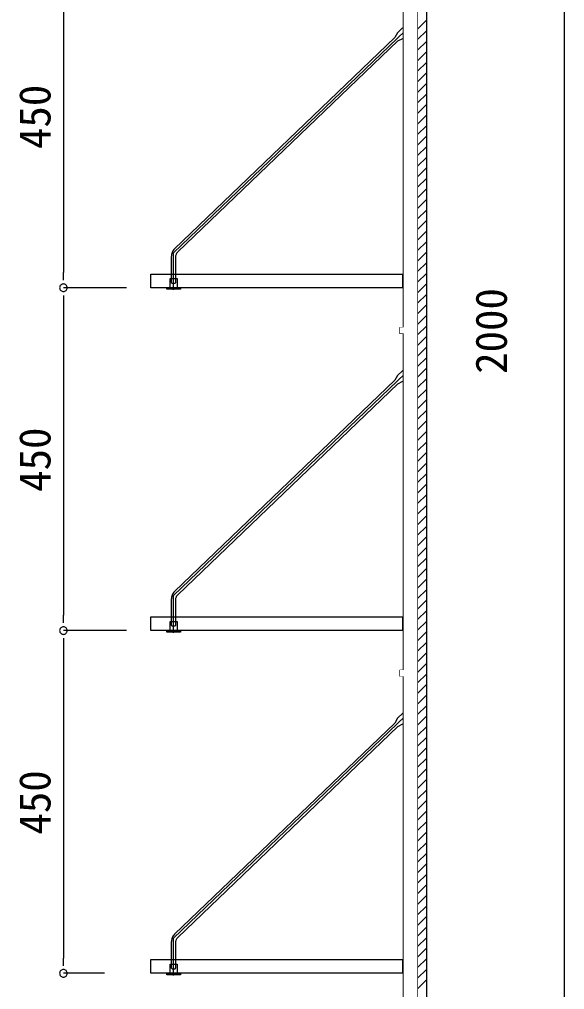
# Model space of a CAD drawing. Units: millimetres, scale not verified. Extents: x -4205 to 4205, y -2975 to 2975.
# Drawn here: x -969 to -253, y -1621 to -347 of the extents above; entities that cross this region are included whole.
import ezdxf
from ezdxf.enums import TextEntityAlignment as Align

# ---------------------------------------------------------------- set-up
doc = ezdxf.new("R2010")
doc.units = ezdxf.units.MM
doc.header["$LTSCALE"] = 20
for name, color, linetype in [('0-0', 7, 'Continuous'), ('0-1', 3, 'Continuous'), ('0-2', 7, 'Continuous')]:
    doc.layers.add(name, color=color, linetype=linetype)
doc.styles.add('ＭＳ ゴシック', font='')
doc.styles.get('ＭＳ ゴシック').set_extended_font_data('MS Gothic')

msp = doc.modelspace()

# ---------------------------------------------------------------- linework, layer by layer
at = {"layer": '0-0'}
for p, q in [((-446.63, -1955.6), (-446.63, 444.4)), ((-434.13, -1955.6), (-434.13, 444.4)), ((-446.63, -360.44), (-434.13, -347.94)), ((-446.63, -374.28), (-434.13, -361.78)), ((-446.63, -388.13), (-434.13, -375.63)), ((-446.63, -401.97), (-434.13, -389.47)), ((-446.63, -415.82), (-434.13, -403.32)), ((-446.63, -429.66), (-434.13, -417.16)), ((-446.63, -443.51), (-434.13, -431.01)), ((-446.63, -457.35), (-434.13, -444.85)), ((-446.63, -471.2), (-434.13, -458.7)), ((-446.63, -485.04), (-434.13, -472.54)), ((-446.63, -498.89), (-434.13, -486.39)), ((-446.63, -512.73), (-434.13, -500.23)), ((-446.63, -526.57), (-434.13, -514.07)), ((-446.63, -540.42), (-434.13, -527.92)), ((-446.63, -554.26), (-434.13, -541.76)), ((-446.63, -568.11), (-434.13, -555.61)), ((-446.63, -581.95), (-434.13, -569.45)), ((-446.63, -595.8), (-434.13, -583.3)), ((-446.63, -609.64), (-434.13, -597.14)), ((-446.63, -623.49), (-434.13, -610.99)), ((-446.63, -637.33), (-434.13, -624.83)), ((-446.63, -651.18), (-434.13, -638.68)), ((-446.63, -665.02), (-434.13, -652.52)), ((-446.63, -678.87), (-434.13, -666.37)), ((-446.63, -692.71), (-434.13, -680.21)), ((-446.63, -706.55), (-434.13, -694.05)), ((-449.63, -701.1), (-461.63, -701.1)), ((-446.63, -720.4), (-434.13, -707.9)), ((-446.63, -734.24), (-434.13, -721.74)), ((-446.63, -748.09), (-434.13, -735.59)), ((-446.63, -761.93), (-434.13, -749.43)), ((-446.63, -775.78), (-434.13, -763.28)), ((-446.63, -789.62), (-434.13, -777.12)), ((-446.63, -803.47), (-434.13, -790.97)), ((-446.63, -817.31), (-434.13, -804.81)), ((-446.63, -831.16), (-434.13, -818.66)), ((-446.63, -845), (-434.13, -832.5)), ((-446.63, -858.84), (-434.13, -846.34)), ((-446.63, -872.69), (-434.13, -860.19)), ((-446.63, -886.53), (-434.13, -874.03)), ((-446.63, -900.38), (-434.13, -887.88)), ((-446.63, -914.22), (-434.13, -901.72)), ((-446.63, -928.07), (-434.13, -915.57)), ((-446.63, -941.91), (-434.13, -929.41)), ((-446.63, -955.76), (-434.13, -943.26)), ((-446.63, -969.6), (-434.13, -957.1)), ((-446.63, -983.45), (-434.13, -970.95)), ((-446.63, -997.29), (-434.13, -984.79)), ((-446.63, -1011.13), (-434.13, -998.63)), ((-446.63, -1024.98), (-434.13, -1012.48)), ((-446.63, -1038.82), (-434.13, -1026.32)), ((-446.63, -1052.67), (-434.13, -1040.17)), ((-446.63, -1066.51), (-434.13, -1054.01)), ((-446.63, -1080.36), (-434.13, -1067.86)), ((-446.63, -1094.2), (-434.13, -1081.7)), ((-446.63, -1108.05), (-434.13, -1095.55)), ((-446.63, -1121.89), (-434.13, -1109.39)), ((-446.63, -1135.74), (-434.13, -1123.24)), ((-446.63, -1149.58), (-434.13, -1137.08)), ((-449.63, -1151.1), (-461.63, -1151.1)), ((-446.63, -1163.42), (-434.13, -1150.92)), ((-446.63, -1177.27), (-434.13, -1164.77)), ((-446.63, -1191.11), (-434.13, -1178.61)), ((-446.63, -1204.96), (-434.13, -1192.46)), ((-446.63, -1218.8), (-434.13, -1206.3)), ((-446.63, -1232.65), (-434.13, -1220.15)), ((-446.63, -1246.49), (-434.13, -1233.99)), ((-446.63, -1260.34), (-434.13, -1247.84)), ((-446.63, -1274.18), (-434.13, -1261.68)), ((-446.63, -1288.03), (-434.13, -1275.53)), ((-446.63, -1301.87), (-434.13, -1289.37)), ((-446.63, -1315.71), (-434.13, -1303.21)), ((-446.63, -1329.56), (-434.13, -1317.06)), ((-446.63, -1343.4), (-434.13, -1330.9)), ((-446.63, -1357.25), (-434.13, -1344.75)), ((-446.63, -1371.09), (-434.13, -1358.59)), ((-446.63, -1384.94), (-434.13, -1372.44)), ((-446.63, -1398.78), (-434.13, -1386.28)), ((-446.63, -1412.63), (-434.13, -1400.13)), ((-446.63, -1426.47), (-434.13, -1413.97)), ((-446.63, -1440.32), (-434.13, -1427.82)), ((-446.63, -1454.16), (-434.13, -1441.66)), ((-446.63, -1468.01), (-434.13, -1455.51)), ((-446.63, -1481.85), (-434.13, -1469.35)), ((-446.63, -1495.69), (-434.13, -1483.19)), ((-446.63, -1509.54), (-434.13, -1497.04)), ((-446.63, -1523.38), (-434.13, -1510.88)), ((-446.63, -1537.23), (-434.13, -1524.73)), ((-446.63, -1551.07), (-434.13, -1538.57)), ((-446.63, -1564.92), (-434.13, -1552.42)), ((-446.63, -1578.76), (-434.13, -1566.26)), ((-446.63, -1592.61), (-434.13, -1580.11)), ((-449.63, -1601.1), (-461.63, -1601.1)), ((-446.63, -1606.45), (-434.13, -1593.95)), ((-446.63, -1620.3), (-434.13, -1607.8))]:
    msp.add_line(p, q, dxfattribs=at)
for points in [[(-464.63, 244.4), (-463.63, 244.4), (-463.63, -1755.6), (-464.63, -1755.6)], [(-463.63, 244.4), (-447.63, 244.4), (-447.63, -1755.6), (-463.63, -1755.6)], [(-447.63, 244.4), (-446.63, 244.4), (-446.63, -1755.6), (-447.63, -1755.6)], [(-458.63, -355.6), (-458.57, -355.01), (-458.4, -354.45), (-458.12, -353.93), (-457.75, -353.48), (-457.3, -353.1), (-456.78, -352.82), (-456.22, -352.65), (-455.63, -352.6), (-455.04, -352.65), (-454.48, -352.82), (-453.96, -353.1), (-453.51, -353.48), (-453.14, -353.93), (-452.86, -354.45), (-452.69, -355.01), (-452.63, -355.6), (-452.69, -356.18), (-452.86, -356.74), (-453.14, -357.26), (-453.51, -357.72), (-453.96, -358.09), (-454.48, -358.37), (-455.04, -358.54), (-455.63, -358.6), (-456.22, -358.54), (-456.78, -358.37), (-457.3, -358.09), (-457.75, -357.72), (-458.12, -357.26), (-458.4, -356.74), (-458.57, -356.18)], [(-446.63, -681.6), (-446.63, -699.6), (-796.63, -699.6), (-796.63, -681.6)], [(-771.13, -687.6), (-762.13, -687.6), (-762.13, -699.6), (-771.13, -699.6)], [(-446.63, -681.6), (-446.63, -699.6), (-465.63, -699.6), (-465.63, -681.6)], [(-775.63, -699.6), (-757.63, -699.6), (-757.63, -701.6), (-775.63, -701.6)], [(-461.63, -699.6), (-461.63, -705.6), (-461.51, -706.77), (-461.17, -707.89), (-460.62, -708.93), (-459.87, -709.84), (-458.96, -710.59), (-457.93, -711.14), (-456.8, -711.48), (-455.63, -711.6), (-454.46, -711.48), (-453.33, -711.14), (-452.3, -710.59), (-451.39, -709.84), (-450.64, -708.93), (-450.09, -707.89), (-449.75, -706.77), (-449.63, -705.6), (-449.63, -699.6)], [(-458.13, -705.6), (-458.08, -705.11), (-457.94, -704.64), (-457.71, -704.21), (-457.4, -703.83), (-457.02, -703.52), (-456.59, -703.29), (-456.12, -703.14), (-455.63, -703.1), (-455.14, -703.14), (-454.67, -703.29), (-454.24, -703.52), (-453.86, -703.83), (-453.55, -704.21), (-453.32, -704.64), (-453.18, -705.11), (-453.13, -705.6), (-453.18, -706.08), (-453.32, -706.55), (-453.55, -706.99), (-453.86, -707.36), (-454.24, -707.68), (-454.67, -707.91), (-455.14, -708.05), (-455.63, -708.1), (-456.12, -708.05), (-456.59, -707.91), (-457.02, -707.68), (-457.4, -707.36), (-457.71, -706.99), (-457.94, -706.55), (-458.08, -706.08)], [(-469.63, -751.6), (-464.63, -751.6), (-464.63, -759.6), (-469.63, -759.6)], [(-458.63, -805.6), (-458.57, -805.01), (-458.4, -804.45), (-458.12, -803.93), (-457.75, -803.48), (-457.3, -803.1), (-456.78, -802.82), (-456.22, -802.65), (-455.63, -802.6), (-455.04, -802.65), (-454.48, -802.82), (-453.96, -803.1), (-453.51, -803.48), (-453.14, -803.93), (-452.86, -804.45), (-452.69, -805.01), (-452.63, -805.6), (-452.69, -806.18), (-452.86, -806.74), (-453.14, -807.26), (-453.51, -807.72), (-453.96, -808.09), (-454.48, -808.37), (-455.04, -808.54), (-455.63, -808.6), (-456.22, -808.54), (-456.78, -808.37), (-457.3, -808.09), (-457.75, -807.72), (-458.12, -807.26), (-458.4, -806.74), (-458.57, -806.18)], [(-446.63, -1131.6), (-446.63, -1149.6), (-796.63, -1149.6), (-796.63, -1131.6)], [(-446.63, -1131.6), (-446.63, -1149.6), (-465.63, -1149.6), (-465.63, -1131.6)], [(-771.13, -1137.6), (-762.13, -1137.6), (-762.13, -1149.6), (-771.13, -1149.6)], [(-775.63, -1149.6), (-757.63, -1149.6), (-757.63, -1151.6), (-775.63, -1151.6)], [(-461.63, -1149.6), (-461.63, -1155.6), (-461.51, -1156.77), (-461.17, -1157.89), (-460.62, -1158.93), (-459.87, -1159.84), (-458.96, -1160.59), (-457.93, -1161.14), (-456.8, -1161.48), (-455.63, -1161.6), (-454.46, -1161.48), (-453.33, -1161.14), (-452.3, -1160.59), (-451.39, -1159.84), (-450.64, -1158.93), (-450.09, -1157.89), (-449.75, -1156.77), (-449.63, -1155.6), (-449.63, -1149.6)], [(-458.13, -1155.6), (-458.08, -1155.11), (-457.94, -1154.64), (-457.71, -1154.21), (-457.4, -1153.83), (-457.02, -1153.52), (-456.59, -1153.29), (-456.12, -1153.14), (-455.63, -1153.1), (-455.14, -1153.14), (-454.67, -1153.29), (-454.24, -1153.52), (-453.86, -1153.83), (-453.55, -1154.21), (-453.32, -1154.64), (-453.18, -1155.11), (-453.13, -1155.6), (-453.18, -1156.08), (-453.32, -1156.55), (-453.55, -1156.99), (-453.86, -1157.36), (-454.24, -1157.68), (-454.67, -1157.91), (-455.14, -1158.05), (-455.63, -1158.1), (-456.12, -1158.05), (-456.59, -1157.91), (-457.02, -1157.68), (-457.4, -1157.36), (-457.71, -1156.99), (-457.94, -1156.55), (-458.08, -1156.08)], [(-469.63, -1201.6), (-464.63, -1201.6), (-464.63, -1209.6), (-469.63, -1209.6)], [(-458.63, -1255.6), (-458.57, -1255.01), (-458.4, -1254.45), (-458.12, -1253.93), (-457.75, -1253.48), (-457.3, -1253.1), (-456.78, -1252.82), (-456.22, -1252.65), (-455.63, -1252.6), (-455.04, -1252.65), (-454.48, -1252.82), (-453.96, -1253.1), (-453.51, -1253.48), (-453.14, -1253.93), (-452.86, -1254.45), (-452.69, -1255.01), (-452.63, -1255.6), (-452.69, -1256.18), (-452.86, -1256.74), (-453.14, -1257.26), (-453.51, -1257.72), (-453.96, -1258.09), (-454.48, -1258.37), (-455.04, -1258.54), (-455.63, -1258.6), (-456.22, -1258.54), (-456.78, -1258.37), (-457.3, -1258.09), (-457.75, -1257.72), (-458.12, -1257.26), (-458.4, -1256.74), (-458.57, -1256.18)], [(-446.63, -1581.6), (-446.63, -1599.6), (-796.63, -1599.6), (-796.63, -1581.6)], [(-771.13, -1587.6), (-762.13, -1587.6), (-762.13, -1599.6), (-771.13, -1599.6)], [(-446.63, -1581.6), (-446.63, -1599.6), (-465.63, -1599.6), (-465.63, -1581.6)], [(-775.63, -1599.6), (-757.63, -1599.6), (-757.63, -1601.6), (-775.63, -1601.6)], [(-461.63, -1599.6), (-461.63, -1605.6), (-461.51, -1606.77), (-461.17, -1607.89), (-460.62, -1608.93), (-459.87, -1609.84), (-458.96, -1610.59), (-457.93, -1611.14), (-456.8, -1611.48), (-455.63, -1611.6), (-454.46, -1611.48), (-453.33, -1611.14), (-452.3, -1610.59), (-451.39, -1609.84), (-450.64, -1608.93), (-450.09, -1607.89), (-449.75, -1606.77), (-449.63, -1605.6), (-449.63, -1599.6)], [(-458.13, -1605.6), (-458.08, -1605.11), (-457.94, -1604.64), (-457.71, -1604.21), (-457.4, -1603.83), (-457.02, -1603.52), (-456.59, -1603.29), (-456.12, -1603.14), (-455.63, -1603.1), (-455.14, -1603.14), (-454.67, -1603.29), (-454.24, -1603.52), (-453.86, -1603.83), (-453.55, -1604.21), (-453.32, -1604.64), (-453.18, -1605.11), (-453.13, -1605.6), (-453.18, -1606.08), (-453.32, -1606.55), (-453.55, -1606.99), (-453.86, -1607.36), (-454.24, -1607.68), (-454.67, -1607.91), (-455.14, -1608.05), (-455.63, -1608.1), (-456.12, -1608.05), (-456.59, -1607.91), (-457.02, -1607.68), (-457.4, -1607.36), (-457.71, -1606.99), (-457.94, -1606.55), (-458.08, -1606.08)]]:
    msp.add_lwpolyline(points, close=True, dxfattribs=at)
for points in [[(-459.1, -351.99), (-472.45, -364.83), (-476.06, -371.02), (-765.36, -648.3), (-766.32, -649.39), (-767.18, -650.56), (-767.91, -651.81), (-768.52, -653.12), (-769, -654.49), (-769.35, -655.9), (-769.56, -657.33), (-769.63, -658.78), (-769.63, -681.6), (-763.63, -681.6), (-763.63, -658.78), (-763.59, -657.92), (-763.47, -657.07), (-763.26, -656.24), (-762.98, -655.43), (-762.62, -654.65), (-762.19, -653.9), (-761.69, -653.21), (-761.13, -652.56), (-472.17, -375.61), (-465.63, -372.15), (-452.16, -359.2), (-451.53, -358.46), (-451.05, -357.6), (-450.75, -356.67), (-450.63, -355.69), (-450.71, -354.72), (-450.97, -353.77), (-451.42, -352.9), (-452.03, -352.13), (-452.77, -351.49), (-453.63, -351.02), (-454.56, -350.71), (-455.53, -350.6), (-456.51, -350.67), (-457.45, -350.94)], [(-766.63, -702.46), (-766.63, -653.67), (-452.02, -352.14)], [(-457.45, -350.94), (-458.33, -351.39), (-459.1, -351.99)], [(-769.63, -681.6), (-769.63, -692.6), (-768.63, -693.6), (-764.63, -693.6), (-763.63, -692.6), (-763.63, -681.6)], [(-459.1, -801.99), (-472.45, -814.83), (-476.06, -821.02), (-765.36, -1098.3), (-766.32, -1099.39), (-767.18, -1100.56), (-767.91, -1101.81), (-768.52, -1103.12), (-769, -1104.49), (-769.35, -1105.9), (-769.56, -1107.33), (-769.63, -1108.78), (-769.63, -1131.6), (-763.63, -1131.6), (-763.63, -1108.78), (-763.59, -1107.92), (-763.47, -1107.07), (-763.26, -1106.24), (-762.98, -1105.43), (-762.62, -1104.65), (-762.19, -1103.9), (-761.69, -1103.21), (-761.13, -1102.56), (-472.17, -825.61), (-465.63, -822.15), (-452.16, -809.2), (-451.53, -808.46), (-451.05, -807.6), (-450.75, -806.67), (-450.63, -805.69), (-450.71, -804.72), (-450.97, -803.77), (-451.42, -802.9), (-452.03, -802.13), (-452.77, -801.49), (-453.63, -801.02), (-454.56, -800.71), (-455.53, -800.6), (-456.51, -800.67), (-457.45, -800.94)], [(-766.63, -1152.46), (-766.63, -1103.67), (-452.02, -802.14)], [(-457.45, -800.94), (-458.33, -801.39), (-459.1, -801.99)], [(-769.63, -1131.6), (-769.63, -1142.6), (-768.63, -1143.6), (-764.63, -1143.6), (-763.63, -1142.6), (-763.63, -1131.6)], [(-459.1, -1251.99), (-472.45, -1264.83), (-476.06, -1271.02), (-765.36, -1548.3), (-766.32, -1549.39), (-767.18, -1550.56), (-767.91, -1551.81), (-768.52, -1553.12), (-769, -1554.49), (-769.35, -1555.9), (-769.56, -1557.33), (-769.63, -1558.78), (-769.63, -1581.6), (-763.63, -1581.6), (-763.63, -1558.78), (-763.59, -1557.92), (-763.47, -1557.07), (-763.26, -1556.24), (-762.98, -1555.43), (-762.62, -1554.65), (-762.19, -1553.9), (-761.69, -1553.21), (-761.13, -1552.56), (-472.17, -1275.61), (-465.63, -1272.15), (-452.16, -1259.2), (-451.53, -1258.46), (-451.05, -1257.6), (-450.75, -1256.67), (-450.63, -1255.69), (-450.71, -1254.72), (-450.97, -1253.77), (-451.42, -1252.9), (-452.03, -1252.13), (-452.77, -1251.49), (-453.63, -1251.02), (-454.56, -1250.71), (-455.53, -1250.6), (-456.51, -1250.67), (-457.45, -1250.94)], [(-766.63, -1602.46), (-766.63, -1553.67), (-452.02, -1252.14)], [(-457.45, -1250.94), (-458.33, -1251.39), (-459.1, -1251.99)], [(-769.63, -1581.6), (-769.63, -1592.6), (-768.63, -1593.6), (-764.63, -1593.6), (-763.63, -1592.6), (-763.63, -1581.6)]]:
    msp.add_lwpolyline(points, dxfattribs=at)
at = {"layer": '0-1'}
for p, q in [((-253.08, -1735.6), (-253.08, 224.4)), ((-911.24, -269.6), (-911.24, -679.6)), ((-857.38, -699.6), (-911.24, -699.6)), ((-828.38, -699.6), (-911.24, -699.6)), ((-911.24, -719.6), (-911.24, -1129.6)), ((-857.38, -1149.6), (-911.24, -1149.6)), ((-828.38, -1149.6), (-911.24, -1149.6)), ((-911.24, -1169.6), (-911.24, -1579.6)), ((-857.38, -1599.6), (-911.24, -1599.6))]:
    msp.add_line(p, q, dxfattribs=at)
at = {"layer": '0-2', "color": 3}
for p, q in [((-911.24, -689.6), (-911.24, -679.6)), ((-911.24, -709.6), (-911.24, -719.6)), ((-911.24, -1139.6), (-911.24, -1129.6)), ((-911.24, -1159.6), (-911.24, -1169.6)), ((-911.24, -1589.6), (-911.24, -1579.6))]:
    msp.add_line(p, q, dxfattribs=at)
at = {"layer": '0-2'}
for points in [[(-911.24, -694.6), (-912.21, -694.69), (-913.15, -694.98), (-914.02, -695.44), (-914.77, -696.06), (-915.4, -696.82), (-915.86, -697.68), (-916.14, -698.62), (-916.24, -699.6), (-916.14, -700.57), (-915.86, -701.51), (-915.4, -702.37), (-914.77, -703.13), (-914.02, -703.75), (-913.15, -704.22), (-912.21, -704.5), (-911.24, -704.6), (-910.26, -704.5), (-909.32, -704.22), (-908.46, -703.75), (-907.7, -703.13), (-907.08, -702.37), (-906.62, -701.51), (-906.33, -700.57), (-906.24, -699.6), (-906.33, -698.62), (-906.62, -697.68), (-907.08, -696.82), (-907.7, -696.06), (-908.46, -695.44), (-909.32, -694.98), (-910.26, -694.69)], [(-911.24, -704.6), (-910.26, -704.5), (-909.32, -704.22), (-908.46, -703.75), (-907.7, -703.13), (-907.08, -702.37), (-906.62, -701.51), (-906.33, -700.57), (-906.24, -699.6), (-906.33, -698.62), (-906.62, -697.68), (-907.08, -696.82), (-907.7, -696.06), (-908.46, -695.44), (-909.32, -694.98), (-910.26, -694.69), (-911.24, -694.6), (-912.21, -694.69), (-913.15, -694.98), (-914.02, -695.44), (-914.77, -696.06), (-915.4, -696.82), (-915.86, -697.68), (-916.14, -698.62), (-916.24, -699.6), (-916.14, -700.57), (-915.86, -701.51), (-915.4, -702.37), (-914.77, -703.13), (-914.02, -703.75), (-913.15, -704.22), (-912.21, -704.5)], [(-911.24, -1144.6), (-912.21, -1144.69), (-913.15, -1144.98), (-914.02, -1145.44), (-914.77, -1146.06), (-915.4, -1146.82), (-915.86, -1147.68), (-916.14, -1148.62), (-916.24, -1149.6), (-916.14, -1150.57), (-915.86, -1151.51), (-915.4, -1152.37), (-914.77, -1153.13), (-914.02, -1153.75), (-913.15, -1154.22), (-912.21, -1154.5), (-911.24, -1154.6), (-910.26, -1154.5), (-909.32, -1154.22), (-908.46, -1153.75), (-907.7, -1153.13), (-907.08, -1152.37), (-906.62, -1151.51), (-906.33, -1150.57), (-906.24, -1149.6), (-906.33, -1148.62), (-906.62, -1147.68), (-907.08, -1146.82), (-907.7, -1146.06), (-908.46, -1145.44), (-909.32, -1144.98), (-910.26, -1144.69)], [(-911.24, -1154.6), (-910.26, -1154.5), (-909.32, -1154.22), (-908.46, -1153.75), (-907.7, -1153.13), (-907.08, -1152.37), (-906.62, -1151.51), (-906.33, -1150.57), (-906.24, -1149.6), (-906.33, -1148.62), (-906.62, -1147.68), (-907.08, -1146.82), (-907.7, -1146.06), (-908.46, -1145.44), (-909.32, -1144.98), (-910.26, -1144.69), (-911.24, -1144.6), (-912.21, -1144.69), (-913.15, -1144.98), (-914.02, -1145.44), (-914.77, -1146.06), (-915.4, -1146.82), (-915.86, -1147.68), (-916.14, -1148.62), (-916.24, -1149.6), (-916.14, -1150.57), (-915.86, -1151.51), (-915.4, -1152.37), (-914.77, -1153.13), (-914.02, -1153.75), (-913.15, -1154.22), (-912.21, -1154.5)], [(-911.24, -1594.6), (-912.21, -1594.69), (-913.15, -1594.98), (-914.02, -1595.44), (-914.77, -1596.06), (-915.4, -1596.82), (-915.86, -1597.68), (-916.14, -1598.62), (-916.24, -1599.6), (-916.14, -1600.57), (-915.86, -1601.51), (-915.4, -1602.37), (-914.77, -1603.13), (-914.02, -1603.75), (-913.15, -1604.22), (-912.21, -1604.5), (-911.24, -1604.6), (-910.26, -1604.5), (-909.32, -1604.22), (-908.46, -1603.75), (-907.7, -1603.13), (-907.08, -1602.37), (-906.62, -1601.51), (-906.33, -1600.57), (-906.24, -1599.6), (-906.33, -1598.62), (-906.62, -1597.68), (-907.08, -1596.82), (-907.7, -1596.06), (-908.46, -1595.44), (-909.32, -1594.98), (-910.26, -1594.69)]]:
    msp.add_lwpolyline(points, close=True, dxfattribs=at)

# ---------------------------------------------------------------- texts
at = {"layer": '0-1', "color": 7, "style": 'ＭＳ ゴシック'}
for s, p in [('450', (-915.83, -517.49)), ('2000', (-316.47, -812.61)), ('450', (-915.83, -967.49)), ('450', (-915.83, -1417.49))]:
    msp.add_text(s, height=41.38, rotation=90, dxfattribs=at).set_placement(p, align=Align.BOTTOM_LEFT)

# ---------------------------------------------------------------- next in the draw order: wipeouts: each hides what was drawn before it
msp.add_wipeout([(-464.63, -1755.6), (-463.63, 244.4), (-463.63, -1755.6), (-463.63, -1755.6)])

# ---------------------------------------------------------------- next in the draw order: wipeouts: each hides what was drawn before it
msp.add_wipeout([(-464.63, 244.4), (-463.63, 244.4), (-464.63, -1755.6), (-464.63, -1755.6)])

# ---------------------------------------------------------------- next in the draw order: wipeouts: each hides what was drawn before it
msp.add_wipeout([(-463.63, -1755.6), (-447.63, 244.4), (-447.63, -1755.6), (-447.63, -1755.6)])

# ---------------------------------------------------------------- next in the draw order: wipeouts: each hides what was drawn before it
msp.add_wipeout([(-463.63, 244.4), (-447.63, 244.4), (-463.63, -1755.6), (-463.63, -1755.6)])

# ---------------------------------------------------------------- next in the draw order: wipeouts: each hides what was drawn before it
for points in [[(-447.63, -1755.6), (-446.63, 244.4), (-446.63, -1755.6), (-446.63, -1755.6)], [(-469.63, -759.6), (-464.63, -751.6), (-464.63, -759.6), (-464.63, -759.6)], [(-469.63, -1209.6), (-464.63, -1201.6), (-464.63, -1209.6), (-464.63, -1209.6)]]:
    msp.add_wipeout(points)

# ---------------------------------------------------------------- next in the draw order: wipeouts: each hides what was drawn before it
for points in [[(-447.63, 244.4), (-446.63, 244.4), (-447.63, -1755.6), (-447.63, -1755.6)], [(-469.63, -751.6), (-464.63, -751.6), (-469.63, -759.6), (-469.63, -759.6)], [(-469.63, -1201.6), (-464.63, -1201.6), (-469.63, -1209.6), (-469.63, -1209.6)]]:
    msp.add_wipeout(points)

# ---------------------------------------------------------------- next in the draw order: linework, layer by layer
at = {"layer": '0-0'}
for points in [[(-469.63, -751.6), (-464.63, -751.6), (-464.63, -751.6)], [(-469.63, -1201.6), (-464.63, -1201.6), (-464.63, -1201.6)]]:
    msp.add_solid(points, dxfattribs=at)

doc.saveas('drawing.dxf')
